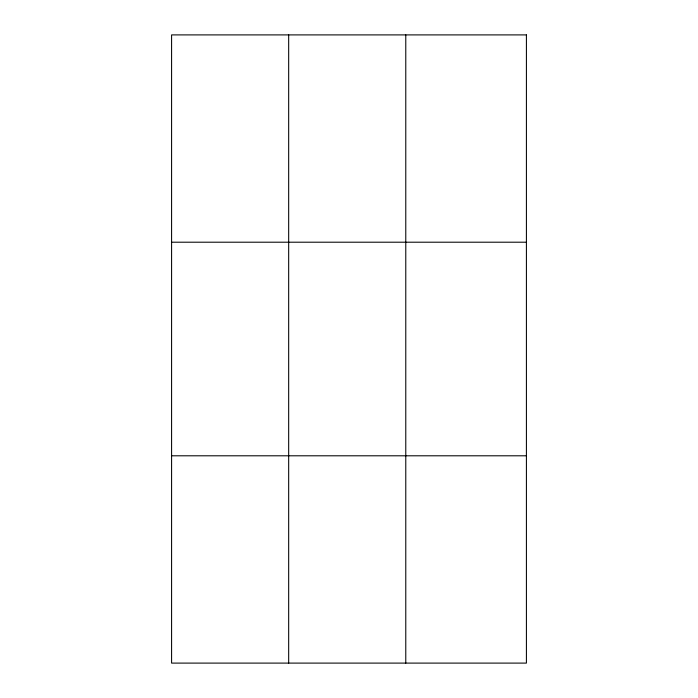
<?xml version="1.0" encoding="UTF-8"?>
<svg xmlns="http://www.w3.org/2000/svg" width="698" height="698" viewBox="0 0 698 698"><rect width="100%" height="100%" fill="white"/><g stroke="black" fill="none" stroke-linecap="round" stroke-linejoin="round"><path stroke-width="1.05" d="M288.675 34.9L288.675 663.1M405.774 34.9L405.774 663.1M171.586 242.206L526.414 242.206M171.586 455.794L526.414 455.794M526.414 34.9L526.414 663.1L171.586 663.1L171.586 34.9L526.414 34.9"/></g></svg>
